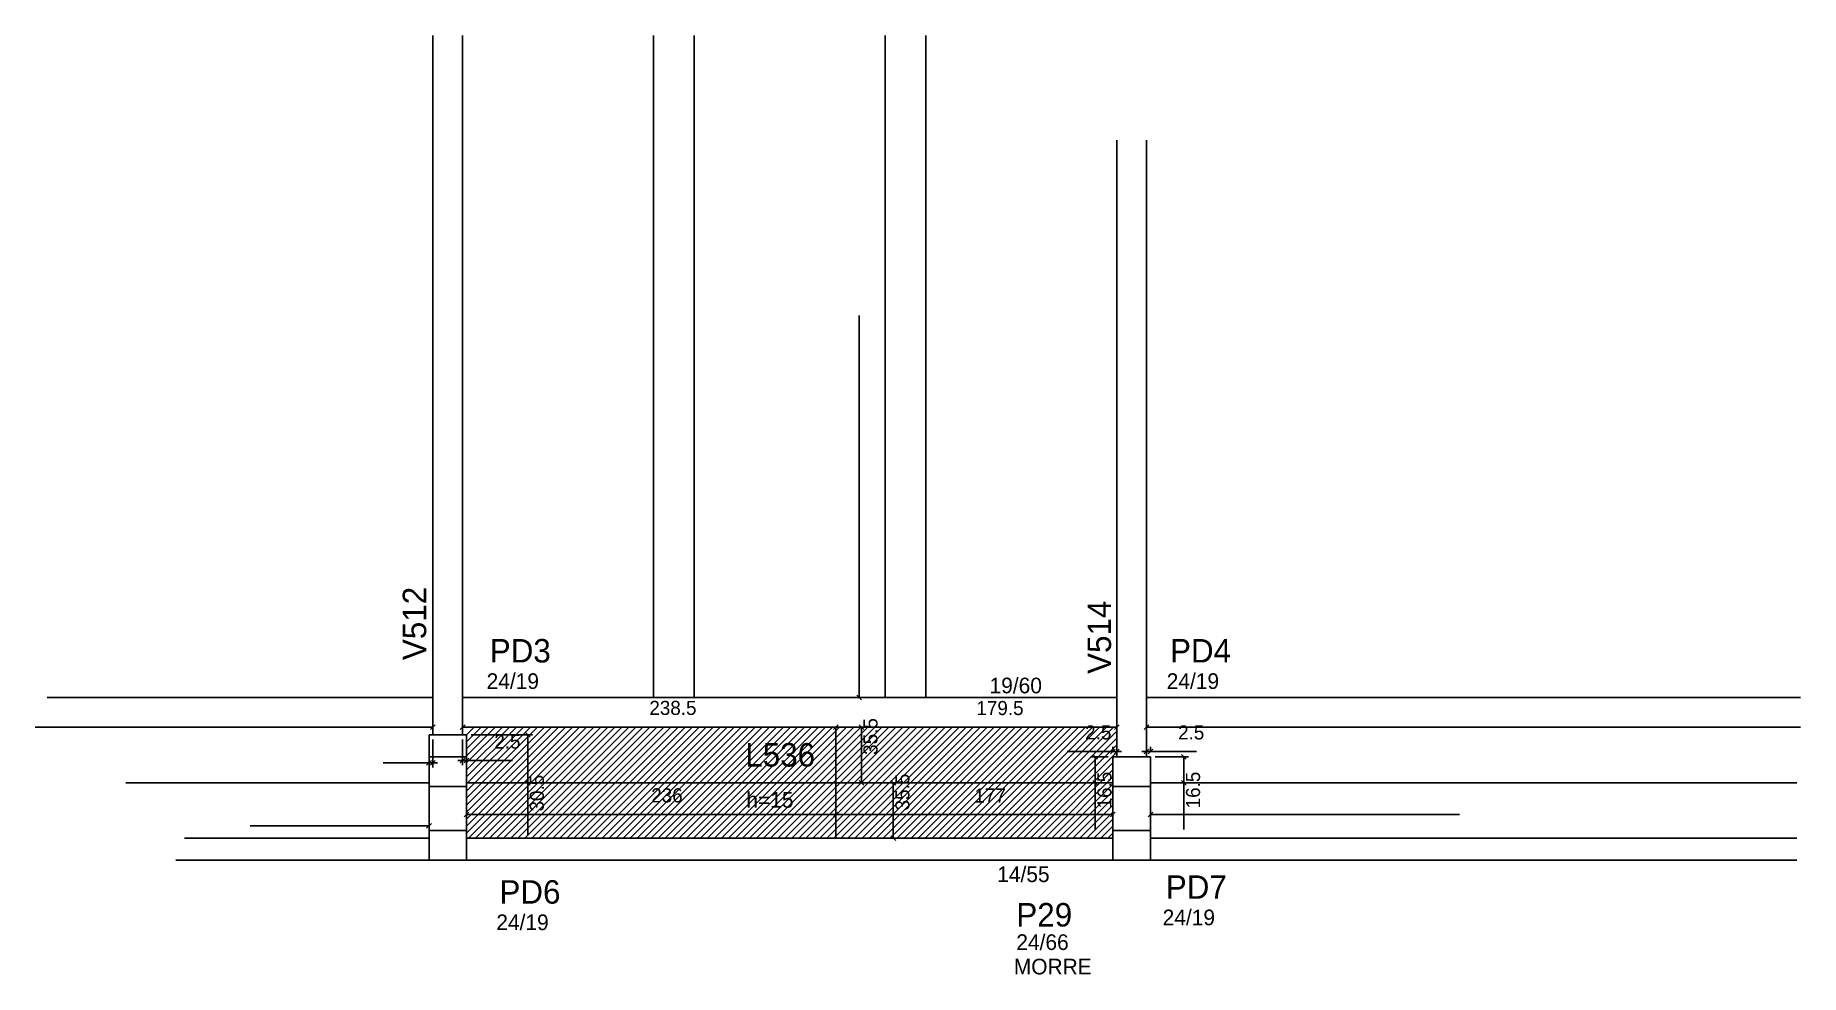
# Model space of a CAD drawing. Header units: metres. Extents: x 3779 to 4907, y 2397 to 2997.
import ezdxf

# ---------------------------------------------------------------- set-up
doc = ezdxf.new("R2010")
doc.units = ezdxf.units.M
for name, color, linetype in [('3', 7, 'Continuous'), ('4', 7, 'Continuous'), ('7', 7, 'Continuous'), ('COTA', 7, 'Continuous'), ('Painéis', 7, 'Continuous'), ('REAPROVEITAMENTO', 7, 'Continuous')]:
    doc.layers.add(name, color=color, linetype=linetype)

msp = doc.modelspace()

# ---------------------------------------------------------------- hatches: boundary and pattern name
at = {"layer": 'REAPROVEITAMENTO'}
h = msp.add_hatch(dxfattribs=at)
h.set_pattern_fill('ANSI31')
h.paths.add_polyline_path([(4469.5, 2535.9), (4467, 2535.9), (4467.2, 2483.9), (4054.2, 2483.9), (4054.2, 2554.9), (4469.7, 2554.9), (4469.5, 2535.9)])

# ---------------------------------------------------------------- linework, layer by layer
at = {"layer": '3', "color": 3, "lineweight": 25}
for points in [[(4032.7, 2996.9), (4032.7, 2554.9)], [(4051.7, 2554.9), (4051.7, 2996.9)], [(4469.7, 2929.9), (4469.7, 2554.9)], [(4488.7, 2554.9), (4488.7, 2929.9)], [(4032.7, 2573.9), (3786.2, 2573.9)], [(4469.7, 2573.9), (4051.7, 2573.9)], [(4906.7, 2573.9), (4488.7, 2573.9)], [(3778.6, 2554.9), (4032.7, 2554.9)], [(4032.7, 2554.9), (4032.7, 2549.9)], [(4051.7, 2554.9), (4469.7, 2554.9)], [(4051.7, 2549.9), (4051.7, 2554.9)], [(4469.7, 2554.9), (4469.7, 2535.9)], [(4488.7, 2554.9), (4906.7, 2554.9)], [(4488.7, 2535.9), (4488.7, 2554.9)], [(4488.7, 2535.9), (4488.7, 2554.9)], [(4030.2, 2483.9), (3874, 2483.9)], [(4467.2, 2483.9), (4054.2, 2483.9)], [(4904.2, 2483.9), (4491.2, 2483.9)], [(3868.4, 2469.9), (4030.2, 2469.9)], [(4054.2, 2469.9), (4467.2, 2469.9)], [(4491.2, 2469.9), (4904.2, 2469.9)]]:
    msp.add_lwpolyline(points, dxfattribs=at)
at = {"layer": '7', "color": 7, "lineweight": 25}
for points in [[(4030.2, 2469.9), (4054.2, 2469.9), (4054.2, 2549.9), (4030.2, 2549.9), (4030.2, 2469.9)], [(4030.2, 2516.9), (4054.2, 2516.9), (4054.2, 2535.9), (4030.2, 2535.9), (4030.2, 2516.9)], [(4467.2, 2469.9), (4491.2, 2469.9), (4491.2, 2535.9), (4467.2, 2535.9), (4467.2, 2469.9)], [(4467.2, 2516.9), (4491.2, 2516.9), (4491.2, 2535.9), (4467.2, 2535.9), (4467.2, 2516.9)], [(4030.2, 2469.9), (4054.2, 2469.9), (4054.2, 2488.9), (4030.2, 2488.9), (4030.2, 2469.9)], [(4467.2, 2469.9), (4491.2, 2469.9), (4491.2, 2488.9), (4467.2, 2488.9), (4467.2, 2469.9)]]:
    msp.add_lwpolyline(points, dxfattribs=at)
at = {"layer": 'COTA', "color": 4, "lineweight": 25}
for p, q in [((4305, 2817.9), (4305, 2573.9)), ((4032.7, 2554.9), (3915.9, 2554.9)), ((4051.7, 2554.9), (4290.2, 2554.9)), ((4057.2, 2549.9), (4096.3, 2549.9)), ((4093.3, 2549.9), (4093.3, 2519.4)), ((4290.2, 2554.9), (4469.7, 2554.9)), ((4306.5, 2554.9), (4306.5, 2519.4)), ((4308.7, 2554.9), (4309.5, 2554.9)), ((4688.7, 2554.9), (4488.7, 2554.9)), ((4030.2, 2546.9), (4030.2, 2529.1)), ((4032.7, 2546.9), (4032.7, 2529.1)), ((4051.7, 2546.9), (4051.7, 2530.6)), ((4054.2, 2546.9), (4054.2, 2530.6)), ((4467.2, 2539.4), (4437.9, 2539.4)), ((4467.2, 2538.9), (4467.2, 2542.4)), ((4469.7, 2539.4), (4467.2, 2539.4)), ((4469.7, 2538.9), (4469.7, 2542.4)), ((4469.7, 2539.4), (4472.7, 2539.4)), ((4488.7, 2539.4), (4485.7, 2539.4)), ((4488.7, 2538.9), (4488.7, 2542.4)), ((4488.7, 2539.4), (4491.2, 2539.4)), ((4491.2, 2538.9), (4491.2, 2542.4)), ((4491.2, 2539.4), (4520.6, 2539.4)), ((4030.2, 2532.1), (4000.9, 2532.1)), ((4032.7, 2532.1), (4030.2, 2532.1)), ((4032.7, 2532.1), (4035.7, 2532.1)), ((4051.7, 2533.6), (4048.7, 2533.6)), ((4051.7, 2533.6), (4054.2, 2533.6)), ((4054.2, 2533.6), (4083.6, 2533.6)), ((4464.2, 2535.9), (4452.9, 2535.9)), ((4455.9, 2535.9), (4455.9, 2519.4)), ((4494.2, 2535.9), (4515.5, 2535.9)), ((4512.5, 2535.9), (4512.5, 2519.4)), ((4057.2, 2519.4), (4096.3, 2519.4)), ((4093.3, 2519.4), (4093.3, 2485.6)), ((4308.7, 2519.4), (4309.5, 2519.4)), ((4326.9, 2519.4), (4326.9, 2483.9)), ((4328, 2519.4), (4329.9, 2519.4)), ((4464.2, 2519.4), (4452.9, 2519.4)), ((4455.9, 2519.4), (4455.9, 2489.5)), ((4494.2, 2519.4), (4515.5, 2519.4)), ((4512.5, 2519.4), (4512.5, 2489.5)), ((4054.2, 2499.1), (4290.2, 2499.1)), ((4290.2, 2499.1), (4467.2, 2499.1)), ((4688.7, 2499.1), (4491.2, 2499.1)), ((4030.2, 2491.9), (3915.9, 2491.9)), ((4328, 2483.9), (4329.9, 2483.9))]:
    msp.add_line(p, q, dxfattribs=at)
at = {"layer": 'COTA', "color": 0, "lineweight": 25}
for p, q in [((4303.5, 2575.4), (4306.5, 2572.4)), ((4031.2, 2553.4), (4034.2, 2556.4)), ((4053.2, 2556.4), (4050.2, 2553.4)), ((4094.8, 2548.4), (4091.8, 2551.4)), ((4288.7, 2553.4), (4291.7, 2556.4)), ((4291.7, 2556.4), (4288.7, 2553.4)), ((4308, 2553.4), (4305, 2556.4)), ((4468.2, 2553.4), (4471.2, 2556.4)), ((4490.2, 2556.4), (4487.2, 2553.4)), ((4465.7, 2537.9), (4468.7, 2540.9)), ((4471.2, 2540.9), (4468.2, 2537.9)), ((4487.2, 2537.9), (4490.2, 2540.9)), ((4492.7, 2540.9), (4489.7, 2537.9)), ((4028.7, 2530.6), (4031.7, 2533.6)), ((4034.2, 2533.6), (4031.2, 2530.6)), ((4050.2, 2532.1), (4053.2, 2535.1)), ((4055.7, 2535.1), (4052.7, 2532.1)), ((4457.4, 2534.4), (4454.4, 2537.4)), ((4514, 2534.4), (4511, 2537.4)), ((4091.8, 2520.9), (4094.8, 2517.9)), ((4305, 2520.9), (4308, 2517.9)), ((4328.4, 2517.9), (4325.4, 2520.9)), ((4454.4, 2520.9), (4457.4, 2517.9)), ((4511, 2520.9), (4514, 2517.9)), ((4028.7, 2490.4), (4031.7, 2493.4)), ((4055.7, 2500.6), (4052.7, 2497.6)), ((4288.7, 2497.6), (4291.7, 2500.6)), ((4291.7, 2500.6), (4288.7, 2497.6)), ((4465.7, 2497.6), (4468.7, 2500.6)), ((4492.7, 2500.6), (4489.7, 2497.6)), ((4325.4, 2485.4), (4328.4, 2482.4))]:
    msp.add_line(p, q, dxfattribs=at)
at = {"layer": 'Painéis', "color": 200, "lineweight": 25}
for p, q in [((4173.7, 2996.9), (4173.7, 2573.9)), ((4199.7, 2996.9), (4199.7, 2573.9)), ((4321.7, 2996.9), (4321.7, 2573.9)), ((4347.7, 2996.9), (4347.7, 2573.9)), ((4290.2, 2483.9), (4290.2, 2554.9)), ((4030.2, 2519.4), (3836.5, 2519.4)), ((4467.2, 2519.4), (4054.2, 2519.4)), ((4491.2, 2519.4), (4904.2, 2519.4))]:
    msp.add_line(p, q, dxfattribs=at)

# ---------------------------------------------------------------- texts
at = {"layer": '3', "color": 3, "lineweight": 25}
for s, p in [('24/19', (4067, 2579.3)), ('19/60', (4388.4, 2576.5)), ('24/19', (4501.6, 2579.3)), ('h=15', (4233, 2503.4)), ('14/55', (4393.3, 2455.9)), ('24/19', (4499, 2428.3)), ('24/19', (4073.2, 2425.2)), ('24/66', (4405.5, 2412.5)), ('MORRE', (4403.9, 2396.9))]:
    msp.add_text(s, height=10, dxfattribs=at).set_placement(p)
at = {"layer": '4', "color": 4, "lineweight": 25}
for s, p in [('V512', (4028.4, 2597.7)), ('V514', (4466, 2588.9))]:
    msp.add_text(s, height=15, rotation=90, dxfattribs=at).set_placement(p)
for s, p in [('PD3', (4069, 2596.2)), ('PD4', (4503.7, 2596.2)), ('L536', (4232.3, 2529.7)), ('PD7', (4501, 2445.2)), ('PD6', (4075.2, 2442.1)), ('P29', (4405.5, 2427.5))]:
    msp.add_text(s, height=15, dxfattribs=at).set_placement(p)
at = {"layer": 'COTA', "color": 240, "lineweight": 25}
for s, p in [('238.5', (4171, 2562.7)), ('179.5', (4380, 2562.6)), ('2.5', (4071.9, 2541.2)), ('2.5', (4449.5, 2547)), ('2.5', (4508.9, 2547)), ('236', (4172.2, 2506.8)), ('177', (4378.7, 2506.7))]:
    msp.add_text(s, height=9, dxfattribs=at).set_placement(p)
for s, p in [('35.5', (4316.8, 2537.2)), ('30.5', (4103.6, 2501)), ('35.5', (4337.2, 2501.7)), ('16.5', (4466.3, 2503)), ('16.5', (4522.9, 2503))]:
    msp.add_text(s, height=9, rotation=90, dxfattribs=at).set_placement(p)

doc.saveas('drawing.dxf')
